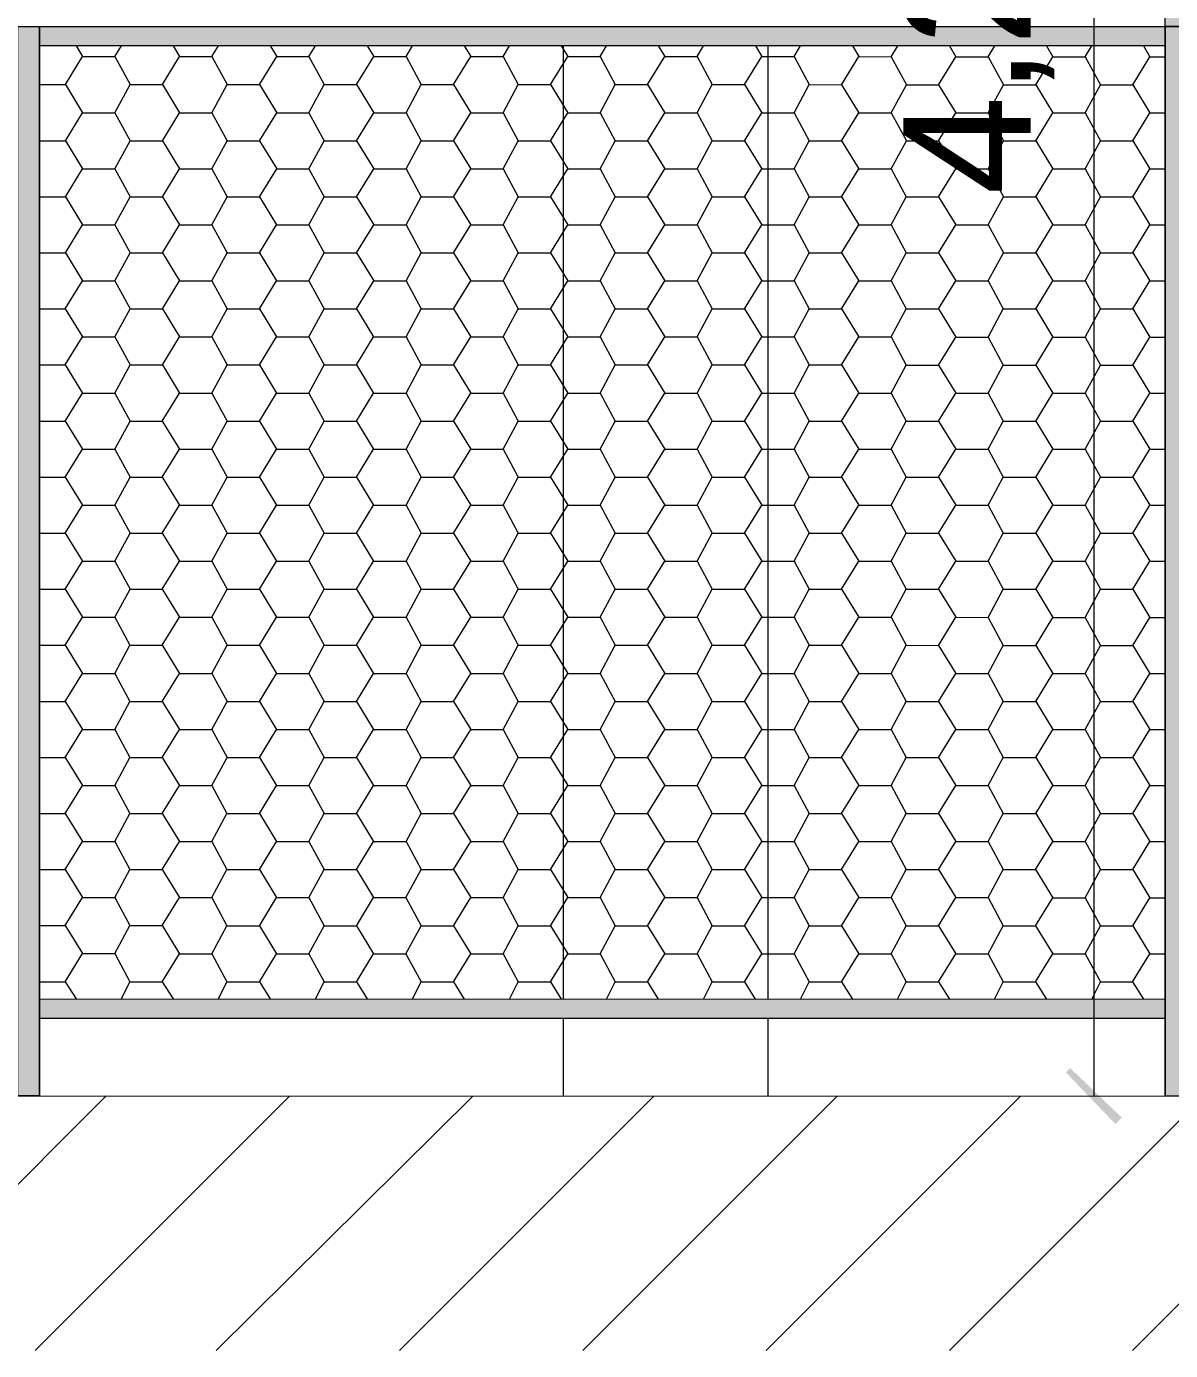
# Model space of a CAD drawing. Extents: x 3377 to 3790, y 1673 to 1846.
# Drawn here: x 3520.813 to 3523.058, y 1749.507 to 1752.105 of the extents above; entities that cross this region are included whole.
import ezdxf

# ---------------------------------------------------------------- set-up
doc = ezdxf.new("R2010")
doc.units = 0
doc.header["$LTSCALE"] = 2
for name, color, linetype, true_color in [('PDF7_0', 7, 'Continuous', 0xc6c6c6), ('PDF7_13-CORTE', 7, 'Continuous', 0xe3e3e3), ('PDF7_COTAS', 7, 'Continuous', 0x8e8e8e)]:
    doc.layers.add(name, color=color, linetype=linetype, true_color=true_color)
doc.layers.add('PDF7_07-HACHURIADO', color=7, linetype='Continuous')
doc.layers.add('PDF7_Text', color=7, linetype='Continuous')
doc.styles.add('PDF Arial', font='arial.ttf')

msp = doc.modelspace()

# ---------------------------------------------------------------- linework, layer by layer
at = {"layer": 'PDF7_0', "color": 7, "lineweight": 0}
for points in [[(3523.0475, 1754.2083), (3523.0856, 1754.2083), (3523.0854, 1752.1053), (3523.0473, 1752.1053), (3523.0475, 1754.166)], [(3523.0473, 1752.1053), (3523.0472, 1750.0064)], [(3521.8666, 1750.1969), (3521.8668, 1752.0672)], [(3522.2686, 1750.1969), (3522.2687, 1752.0672)], [(3521.8666, 1750.0065), (3521.8666, 1750.1588)], [(3522.2686, 1750.0065), (3522.2686, 1750.1588)]]:
    msp.add_lwpolyline(points, dxfattribs=at)
for points in [[(3520.7962, 1752.1054), (3520.8385, 1752.1054), (3520.8384, 1750.0066), (3520.7961, 1750.0066)], [(3520.8384, 1750.0066), (3520.8385, 1752.1054)], [(3523.0473, 1752.1053), (3523.0473, 1752.0672), (3520.8385, 1752.0673), (3520.8385, 1752.1054)], [(3523.0473, 1752.1053), (3523.0854, 1752.1053), (3523.0853, 1750.0064), (3523.0472, 1750.0064)], [(3523.0472, 1750.1969), (3523.0472, 1750.1588), (3520.8384, 1750.1589), (3520.8384, 1750.197)]]:
    msp.add_lwpolyline(points, close=True, dxfattribs=at)
at = {"layer": 'PDF7_0', "lineweight": 0}
for points in [[(3520.9104, 1752.0673), (3520.9231, 1752.0462), (3520.9866, 1752.0462), (3520.9993, 1752.0673)], [(3521.1009, 1752.0673), (3521.1135, 1752.0461), (3521.177, 1752.0461), (3521.1897, 1752.0673)], [(3521.2913, 1752.0673), (3521.304, 1752.0461), (3521.3674, 1752.0461), (3521.3801, 1752.0673)], [(3521.4817, 1752.0673), (3521.4944, 1752.0461), (3521.5579, 1752.0461), (3521.5706, 1752.0673)], [(3521.6721, 1752.0673), (3521.6848, 1752.0461), (3521.7483, 1752.0461), (3521.761, 1752.0673)], [(3521.8625, 1752.0672), (3521.8752, 1752.0461), (3521.9387, 1752.0461), (3521.9514, 1752.0672)], [(3522.0529, 1752.0672), (3522.0656, 1752.0461), (3522.1291, 1752.0461), (3522.1418, 1752.0672)], [(3522.2434, 1752.0672), (3522.2561, 1752.0461), (3522.3195, 1752.0461), (3522.3322, 1752.0672)], [(3522.4338, 1752.0672), (3522.4465, 1752.0461), (3522.5099, 1752.046), (3522.5226, 1752.0672)], [(3522.6242, 1752.0672), (3522.6369, 1752.046), (3522.7004, 1752.046), (3522.7131, 1752.0672)], [(3522.8146, 1752.0672), (3522.8273, 1752.046), (3522.8908, 1752.046), (3522.9035, 1752.0672)], [(3523.005, 1752.0672), (3523.0177, 1752.046), (3523.0473, 1752.046)], [(3520.8893, 1751.9911), (3520.9231, 1752.0462)], [(3520.9866, 1752.0462), (3521.0162, 1751.9911), (3521.0797, 1751.9911), (3521.1135, 1752.0461)], [(3521.177, 1752.0461), (3521.2066, 1751.9911), (3521.2701, 1751.9911), (3521.304, 1752.0461)], [(3521.3674, 1752.0461), (3521.3971, 1751.9911), (3521.4605, 1751.9911), (3521.4944, 1752.0461)], [(3521.5579, 1752.0461), (3521.5875, 1751.9911), (3521.6509, 1751.9911), (3521.6848, 1752.0461)], [(3521.7483, 1752.0461), (3521.7779, 1751.9911), (3521.8414, 1751.9911), (3521.8752, 1752.0461)], [(3521.9387, 1752.0461), (3521.9683, 1751.9911), (3522.0318, 1751.9911), (3522.0656, 1752.0461)], [(3522.1291, 1752.0461), (3522.1587, 1751.9911), (3522.2222, 1751.9911), (3522.2561, 1752.0461)], [(3522.3195, 1752.0461), (3522.3491, 1751.9911), (3522.4126, 1751.991), (3522.4465, 1752.0461)], [(3522.5099, 1752.046), (3522.5396, 1751.991), (3522.603, 1751.991), (3522.6369, 1752.046)], [(3522.7004, 1752.046), (3522.73, 1751.991), (3522.7934, 1751.991), (3522.8273, 1752.046)], [(3522.8908, 1752.046), (3522.9204, 1751.991), (3522.9839, 1751.991), (3523.0177, 1752.046)], [(3520.8385, 1751.9912), (3520.8893, 1751.9911), (3520.9231, 1751.9361), (3520.9866, 1751.9361), (3521.0162, 1751.9911)], [(3521.0797, 1751.9911), (3521.1135, 1751.9361), (3521.177, 1751.9361), (3521.2066, 1751.9911)], [(3521.2701, 1751.9911), (3521.304, 1751.9361), (3521.3674, 1751.9361), (3521.3971, 1751.9911)], [(3521.4605, 1751.9911), (3521.4944, 1751.9361), (3521.5578, 1751.9361), (3521.5875, 1751.9911)], [(3521.6509, 1751.9911), (3521.6848, 1751.9361), (3521.7483, 1751.9361), (3521.7779, 1751.9911)], [(3521.8414, 1751.9911), (3521.8752, 1751.9361), (3521.9387, 1751.9361), (3521.9683, 1751.9911)], [(3522.0318, 1751.9911), (3522.0656, 1751.9361), (3522.1291, 1751.9361), (3522.1587, 1751.9911)], [(3522.2222, 1751.9911), (3522.256, 1751.936), (3522.3195, 1751.936), (3522.3491, 1751.9911)], [(3522.4126, 1751.991), (3522.4465, 1751.936), (3522.5099, 1751.936), (3522.5396, 1751.991)], [(3522.603, 1751.991), (3522.6369, 1751.936), (3522.7004, 1751.936), (3522.73, 1751.991)], [(3522.7934, 1751.991), (3522.8273, 1751.936), (3522.8908, 1751.936), (3522.9204, 1751.991)], [(3522.9839, 1751.991), (3523.0177, 1751.936), (3523.0473, 1751.936)], [(3520.8893, 1751.8811), (3520.9231, 1751.9361)], [(3520.9866, 1751.9361), (3521.0162, 1751.8811), (3521.0797, 1751.8811), (3521.1135, 1751.9361)], [(3521.177, 1751.9361), (3521.2066, 1751.8811), (3521.2701, 1751.8811), (3521.304, 1751.9361)], [(3521.3674, 1751.9361), (3521.397, 1751.8811), (3521.4605, 1751.8811), (3521.4944, 1751.9361)], [(3521.5578, 1751.9361), (3521.5875, 1751.8811), (3521.6509, 1751.8811), (3521.6848, 1751.9361)], [(3521.7483, 1751.9361), (3521.7779, 1751.8811), (3521.8414, 1751.8811), (3521.8752, 1751.9361)], [(3521.9387, 1751.9361), (3521.9683, 1751.8811), (3522.0318, 1751.8811), (3522.0656, 1751.9361)], [(3522.1291, 1751.9361), (3522.1587, 1751.881), (3522.2222, 1751.881), (3522.256, 1751.936)], [(3522.3195, 1751.936), (3522.3491, 1751.881), (3522.4126, 1751.881), (3522.4465, 1751.936)], [(3522.5099, 1751.936), (3522.5396, 1751.881), (3522.603, 1751.881), (3522.6369, 1751.936)], [(3522.7004, 1751.936), (3522.73, 1751.881), (3522.7934, 1751.881), (3522.8273, 1751.936)], [(3522.8908, 1751.936), (3522.9204, 1751.881), (3522.9839, 1751.881), (3523.0177, 1751.936)], [(3520.8385, 1751.8811), (3520.8893, 1751.8811), (3520.9231, 1751.8261), (3520.9866, 1751.8261), (3521.0162, 1751.8811)], [(3521.0797, 1751.8811), (3521.1135, 1751.8261), (3521.177, 1751.8261), (3521.2066, 1751.8811)], [(3521.2701, 1751.8811), (3521.304, 1751.8261), (3521.3674, 1751.8261), (3521.397, 1751.8811)], [(3521.4605, 1751.8811), (3521.4944, 1751.8261), (3521.5578, 1751.8261), (3521.5875, 1751.8811)], [(3521.6509, 1751.8811), (3521.6848, 1751.8261), (3521.7483, 1751.8261), (3521.7779, 1751.8811)], [(3521.8414, 1751.8811), (3521.8752, 1751.8261), (3521.9387, 1751.826), (3521.9683, 1751.8811)], [(3522.0318, 1751.8811), (3522.0656, 1751.826), (3522.1291, 1751.826), (3522.1587, 1751.881)], [(3522.2222, 1751.881), (3522.256, 1751.826), (3522.3195, 1751.826), (3522.3491, 1751.881)], [(3522.4126, 1751.881), (3522.4465, 1751.826), (3522.5099, 1751.826), (3522.5396, 1751.881)], [(3522.603, 1751.881), (3522.6369, 1751.826), (3522.7003, 1751.826), (3522.73, 1751.881)], [(3522.7934, 1751.881), (3522.8273, 1751.826), (3522.8908, 1751.826), (3522.9204, 1751.881)], [(3522.9839, 1751.881), (3523.0177, 1751.826), (3523.0473, 1751.826)], [(3520.8893, 1751.7711), (3520.9231, 1751.8261)], [(3520.9866, 1751.8261), (3521.0162, 1751.7711), (3521.0797, 1751.7711), (3521.1135, 1751.8261)], [(3521.177, 1751.8261), (3521.2066, 1751.7711), (3521.2701, 1751.7711), (3521.304, 1751.8261)], [(3521.3674, 1751.8261), (3521.397, 1751.7711), (3521.4605, 1751.7711), (3521.4944, 1751.8261)], [(3521.5578, 1751.8261), (3521.5875, 1751.7711), (3521.6509, 1751.7711), (3521.6848, 1751.8261)], [(3521.7483, 1751.8261), (3521.7779, 1751.7711), (3521.8413, 1751.771), (3521.8752, 1751.8261)], [(3521.9387, 1751.826), (3521.9683, 1751.771), (3522.0318, 1751.771), (3522.0656, 1751.826)], [(3522.1291, 1751.826), (3522.1587, 1751.771), (3522.2222, 1751.771), (3522.256, 1751.826)], [(3522.3195, 1751.826), (3522.3491, 1751.771), (3522.4126, 1751.771), (3522.4465, 1751.826)], [(3522.5099, 1751.826), (3522.5395, 1751.771), (3522.603, 1751.771), (3522.6369, 1751.826)], [(3522.7003, 1751.826), (3522.73, 1751.771), (3522.7934, 1751.771), (3522.8273, 1751.826)], [(3522.8908, 1751.826), (3522.9204, 1751.771), (3522.9838, 1751.771), (3523.0177, 1751.826)], [(3520.8385, 1751.7711), (3520.8893, 1751.7711), (3520.9231, 1751.7161), (3520.9866, 1751.7161), (3521.0162, 1751.7711)], [(3521.0797, 1751.7711), (3521.1135, 1751.7161), (3521.177, 1751.7161), (3521.2066, 1751.7711)], [(3521.2701, 1751.7711), (3521.3039, 1751.7161), (3521.3674, 1751.7161), (3521.397, 1751.7711)], [(3521.4605, 1751.7711), (3521.4944, 1751.7161), (3521.5578, 1751.7161), (3521.5875, 1751.7711)], [(3521.6509, 1751.7711), (3521.6848, 1751.716), (3521.7483, 1751.716), (3521.7779, 1751.7711)], [(3521.8413, 1751.771), (3521.8752, 1751.716), (3521.9387, 1751.716), (3521.9683, 1751.771)], [(3522.0318, 1751.771), (3522.0656, 1751.716), (3522.1291, 1751.716), (3522.1587, 1751.771)], [(3522.2222, 1751.771), (3522.256, 1751.716), (3522.3195, 1751.716), (3522.3491, 1751.771)], [(3522.4126, 1751.771), (3522.4464, 1751.716), (3522.5099, 1751.716), (3522.5395, 1751.771)], [(3522.603, 1751.771), (3522.6369, 1751.716), (3522.7003, 1751.716), (3522.73, 1751.771)], [(3522.7934, 1751.771), (3522.8273, 1751.716), (3522.8908, 1751.716), (3522.9204, 1751.771)], [(3522.9838, 1751.771), (3523.0177, 1751.716), (3523.0473, 1751.716)], [(3520.8893, 1751.6611), (3520.9231, 1751.7161)], [(3520.9866, 1751.7161), (3521.0162, 1751.6611), (3521.0797, 1751.6611), (3521.1135, 1751.7161)], [(3521.177, 1751.7161), (3521.2066, 1751.6611), (3521.2701, 1751.6611), (3521.3039, 1751.7161)], [(3521.3674, 1751.7161), (3521.397, 1751.6611), (3521.4605, 1751.6611), (3521.4944, 1751.7161)], [(3521.5578, 1751.7161), (3521.5875, 1751.661), (3521.6509, 1751.661), (3521.6848, 1751.716)], [(3521.7483, 1751.716), (3521.7779, 1751.661), (3521.8413, 1751.661), (3521.8752, 1751.716)], [(3521.9387, 1751.716), (3521.9683, 1751.661), (3522.0318, 1751.661), (3522.0656, 1751.716)], [(3522.1291, 1751.716), (3522.1587, 1751.661), (3522.2222, 1751.661), (3522.256, 1751.716)], [(3522.3195, 1751.716), (3522.3491, 1751.661), (3522.4126, 1751.661), (3522.4464, 1751.716)], [(3522.5099, 1751.716), (3522.5395, 1751.661), (3522.603, 1751.661), (3522.6369, 1751.716)], [(3522.7003, 1751.716), (3522.73, 1751.661), (3522.7934, 1751.661), (3522.8273, 1751.716)], [(3522.8908, 1751.716), (3522.9204, 1751.661), (3522.9838, 1751.661), (3523.0177, 1751.716)], [(3520.8385, 1751.6611), (3520.8893, 1751.6611), (3520.9231, 1751.6061), (3520.9866, 1751.6061), (3521.0162, 1751.6611)], [(3521.0797, 1751.6611), (3521.1135, 1751.6061), (3521.177, 1751.6061), (3521.2066, 1751.6611)], [(3521.2701, 1751.6611), (3521.3039, 1751.6061), (3521.3674, 1751.6061), (3521.397, 1751.6611)], [(3521.4605, 1751.6611), (3521.4944, 1751.606), (3521.5578, 1751.606), (3521.5875, 1751.661)], [(3521.6509, 1751.661), (3521.6848, 1751.606), (3521.7482, 1751.606), (3521.7779, 1751.661)], [(3521.8413, 1751.661), (3521.8752, 1751.606), (3521.9387, 1751.606), (3521.9683, 1751.661)], [(3522.0318, 1751.661), (3522.0656, 1751.606), (3522.1291, 1751.606), (3522.1587, 1751.661)], [(3522.2222, 1751.661), (3522.256, 1751.606), (3522.3195, 1751.606), (3522.3491, 1751.661)], [(3522.4126, 1751.661), (3522.4464, 1751.606), (3522.5099, 1751.606), (3522.5395, 1751.661)], [(3522.603, 1751.661), (3522.6369, 1751.606), (3522.7003, 1751.606), (3522.73, 1751.661)], [(3522.7934, 1751.661), (3522.8273, 1751.606), (3522.8907, 1751.6059), (3522.9204, 1751.661)], [(3522.9838, 1751.661), (3523.0177, 1751.6059), (3523.0473, 1751.6059)], [(3520.8892, 1751.5511), (3520.9231, 1751.6061)], [(3520.9866, 1751.6061), (3521.0162, 1751.5511), (3521.0797, 1751.5511), (3521.1135, 1751.6061)], [(3521.177, 1751.6061), (3521.2066, 1751.5511), (3521.2701, 1751.551), (3521.3039, 1751.6061)], [(3521.3674, 1751.6061), (3521.397, 1751.551), (3521.4605, 1751.551), (3521.4944, 1751.606)], [(3521.5578, 1751.606), (3521.5874, 1751.551), (3521.6509, 1751.551), (3521.6848, 1751.606)], [(3521.7482, 1751.606), (3521.7779, 1751.551), (3521.8413, 1751.551), (3521.8752, 1751.606)], [(3521.9387, 1751.606), (3521.9683, 1751.551), (3522.0317, 1751.551), (3522.0656, 1751.606)], [(3522.1291, 1751.606), (3522.1587, 1751.551), (3522.2222, 1751.551), (3522.256, 1751.606)], [(3522.3195, 1751.606), (3522.3491, 1751.551), (3522.4126, 1751.551), (3522.4464, 1751.606)], [(3522.5099, 1751.606), (3522.5395, 1751.551), (3522.603, 1751.551), (3522.6369, 1751.606)], [(3522.7003, 1751.606), (3522.7299, 1751.551), (3522.7934, 1751.5509), (3522.8273, 1751.606)], [(3522.8907, 1751.6059), (3522.9204, 1751.5509), (3522.9838, 1751.5509), (3523.0177, 1751.6059)], [(3520.8385, 1751.5511), (3520.8892, 1751.5511), (3520.9231, 1751.4961), (3520.9866, 1751.4961), (3521.0162, 1751.5511)], [(3521.0797, 1751.5511), (3521.1135, 1751.496), (3521.177, 1751.496), (3521.2066, 1751.5511)], [(3521.2701, 1751.551), (3521.3039, 1751.496), (3521.3674, 1751.496), (3521.397, 1751.551)], [(3521.4605, 1751.551), (3521.4943, 1751.496), (3521.5578, 1751.496), (3521.5874, 1751.551)], [(3521.6509, 1751.551), (3521.6848, 1751.496), (3521.7482, 1751.496), (3521.7779, 1751.551)], [(3521.8413, 1751.551), (3521.8752, 1751.496), (3521.9387, 1751.496), (3521.9683, 1751.551)], [(3522.0317, 1751.551), (3522.0656, 1751.496), (3522.1291, 1751.496), (3522.1587, 1751.551)], [(3522.2222, 1751.551), (3522.256, 1751.496), (3522.3195, 1751.496), (3522.3491, 1751.551)], [(3522.4126, 1751.551), (3522.4464, 1751.496), (3522.5099, 1751.496), (3522.5395, 1751.551)], [(3522.603, 1751.551), (3522.6368, 1751.4959), (3522.7003, 1751.4959), (3522.7299, 1751.551)], [(3522.7934, 1751.5509), (3522.8273, 1751.4959), (3522.8907, 1751.4959), (3522.9204, 1751.5509)], [(3522.9838, 1751.5509), (3523.0177, 1751.4959), (3523.0473, 1751.4959)], [(3520.8892, 1751.4411), (3520.9231, 1751.4961)], [(3520.9866, 1751.4961), (3521.0162, 1751.441), (3521.0797, 1751.441), (3521.1135, 1751.496)], [(3521.177, 1751.496), (3521.2066, 1751.441), (3521.2701, 1751.441), (3521.3039, 1751.496)], [(3521.3674, 1751.496), (3521.397, 1751.441), (3521.4605, 1751.441), (3521.4943, 1751.496)], [(3521.5578, 1751.496), (3521.5874, 1751.441), (3521.6509, 1751.441), (3521.6848, 1751.496)], [(3521.7482, 1751.496), (3521.7779, 1751.441), (3521.8413, 1751.441), (3521.8752, 1751.496)], [(3521.9387, 1751.496), (3521.9683, 1751.441), (3522.0317, 1751.441), (3522.0656, 1751.496)], [(3522.1291, 1751.496), (3522.1587, 1751.441), (3522.2222, 1751.441), (3522.256, 1751.496)], [(3522.3195, 1751.496), (3522.3491, 1751.441), (3522.4126, 1751.441), (3522.4464, 1751.496)], [(3522.5099, 1751.496), (3522.5395, 1751.4409), (3522.603, 1751.4409), (3522.6368, 1751.4959)], [(3522.7003, 1751.4959), (3522.7299, 1751.4409), (3522.7934, 1751.4409), (3522.8273, 1751.4959)], [(3522.8907, 1751.4959), (3522.9204, 1751.4409), (3522.9838, 1751.4409), (3523.0177, 1751.4959)], [(3520.8385, 1751.4411), (3520.8892, 1751.4411), (3520.9231, 1751.386), (3520.9866, 1751.386), (3521.0162, 1751.441)], [(3521.0797, 1751.441), (3521.1135, 1751.386), (3521.177, 1751.386), (3521.2066, 1751.441)], [(3521.2701, 1751.441), (3521.3039, 1751.386), (3521.3674, 1751.386), (3521.397, 1751.441)], [(3521.4605, 1751.441), (3521.4943, 1751.386), (3521.5578, 1751.386), (3521.5874, 1751.441)], [(3521.6509, 1751.441), (3521.6848, 1751.386), (3521.7482, 1751.386), (3521.7779, 1751.441)], [(3521.8413, 1751.441), (3521.8752, 1751.386), (3521.9386, 1751.386), (3521.9683, 1751.441)], [(3522.0317, 1751.441), (3522.0656, 1751.386), (3522.1291, 1751.386), (3522.1587, 1751.441)], [(3522.2222, 1751.441), (3522.256, 1751.386), (3522.3195, 1751.3859), (3522.3491, 1751.441)], [(3522.4126, 1751.441), (3522.4464, 1751.3859), (3522.5099, 1751.3859), (3522.5395, 1751.4409)], [(3522.603, 1751.4409), (3522.6368, 1751.3859), (3522.7003, 1751.3859), (3522.7299, 1751.4409)], [(3522.7934, 1751.4409), (3522.8273, 1751.3859), (3522.8907, 1751.3859), (3522.9204, 1751.4409)], [(3522.9838, 1751.4409), (3523.0177, 1751.3859), (3523.0473, 1751.3859)], [(3520.8892, 1751.331), (3520.9231, 1751.386)], [(3520.9866, 1751.386), (3521.0162, 1751.331), (3521.0796, 1751.331), (3521.1135, 1751.386)], [(3521.177, 1751.386), (3521.2066, 1751.331), (3521.2701, 1751.331), (3521.3039, 1751.386)], [(3521.3674, 1751.386), (3521.397, 1751.331), (3521.4605, 1751.331), (3521.4943, 1751.386)], [(3521.5578, 1751.386), (3521.5874, 1751.331), (3521.6509, 1751.331), (3521.6848, 1751.386)], [(3521.7482, 1751.386), (3521.7778, 1751.331), (3521.8413, 1751.331), (3521.8752, 1751.386)], [(3521.9386, 1751.386), (3521.9683, 1751.331), (3522.0317, 1751.331), (3522.0656, 1751.386)], [(3522.1291, 1751.386), (3522.1587, 1751.331), (3522.2222, 1751.3309), (3522.256, 1751.386)], [(3522.3195, 1751.3859), (3522.3491, 1751.3309), (3522.4126, 1751.3309), (3522.4464, 1751.3859)], [(3522.5099, 1751.3859), (3522.5395, 1751.3309), (3522.603, 1751.3309), (3522.6368, 1751.3859)], [(3522.7003, 1751.3859), (3522.7299, 1751.3309), (3522.7934, 1751.3309), (3522.8273, 1751.3859)], [(3522.8907, 1751.3859), (3522.9203, 1751.3309), (3522.9838, 1751.3309), (3523.0177, 1751.3859)], [(3520.8385, 1751.331), (3520.8892, 1751.331), (3520.9231, 1751.276), (3520.9866, 1751.276), (3521.0162, 1751.331)], [(3521.0796, 1751.331), (3521.1135, 1751.276), (3521.177, 1751.276), (3521.2066, 1751.331)], [(3521.2701, 1751.331), (3521.3039, 1751.276), (3521.3674, 1751.276), (3521.397, 1751.331)], [(3521.4605, 1751.331), (3521.4943, 1751.276), (3521.5578, 1751.276), (3521.5874, 1751.331)], [(3521.6509, 1751.331), (3521.6847, 1751.276), (3521.7482, 1751.276), (3521.7778, 1751.331)], [(3521.8413, 1751.331), (3521.8752, 1751.276), (3521.9386, 1751.276), (3521.9683, 1751.331)], [(3522.0317, 1751.331), (3522.0656, 1751.2759), (3522.1291, 1751.2759), (3522.1587, 1751.331)], [(3522.2222, 1751.3309), (3522.256, 1751.2759), (3522.3195, 1751.2759), (3522.3491, 1751.3309)], [(3522.4126, 1751.3309), (3522.4464, 1751.2759), (3522.5099, 1751.2759), (3522.5395, 1751.3309)], [(3522.603, 1751.3309), (3522.6368, 1751.2759), (3522.7003, 1751.2759), (3522.7299, 1751.3309)], [(3522.7934, 1751.3309), (3522.8273, 1751.2759), (3522.8907, 1751.2759), (3522.9203, 1751.3309)], [(3522.9838, 1751.3309), (3523.0177, 1751.2759), (3523.0473, 1751.2759)], [(3520.8892, 1751.221), (3520.9231, 1751.276)], [(3520.9866, 1751.276), (3521.0162, 1751.221), (3521.0796, 1751.221), (3521.1135, 1751.276)], [(3521.177, 1751.276), (3521.2066, 1751.221), (3521.2701, 1751.221), (3521.3039, 1751.276)], [(3521.3674, 1751.276), (3521.397, 1751.221), (3521.4605, 1751.221), (3521.4943, 1751.276)], [(3521.5578, 1751.276), (3521.5874, 1751.221), (3521.6509, 1751.221), (3521.6847, 1751.276)], [(3521.7482, 1751.276), (3521.7778, 1751.221), (3521.8413, 1751.221), (3521.8752, 1751.276)], [(3521.9386, 1751.276), (3521.9683, 1751.2209), (3522.0317, 1751.2209), (3522.0656, 1751.2759)], [(3522.1291, 1751.2759), (3522.1587, 1751.2209), (3522.2221, 1751.2209), (3522.256, 1751.2759)], [(3522.3195, 1751.2759), (3522.3491, 1751.2209), (3522.4126, 1751.2209), (3522.4464, 1751.2759)], [(3522.5099, 1751.2759), (3522.5395, 1751.2209), (3522.603, 1751.2209), (3522.6368, 1751.2759)], [(3522.7003, 1751.2759), (3522.7299, 1751.2209), (3522.7934, 1751.2209), (3522.8273, 1751.2759)], [(3522.8907, 1751.2759), (3522.9203, 1751.2209), (3522.9838, 1751.2209), (3523.0177, 1751.2759)], [(3520.8384, 1751.221), (3520.8892, 1751.221), (3520.9231, 1751.166), (3520.9865, 1751.166), (3521.0162, 1751.221)], [(3521.0796, 1751.221), (3521.1135, 1751.166), (3521.177, 1751.166), (3521.2066, 1751.221)], [(3521.2701, 1751.221), (3521.3039, 1751.166), (3521.3674, 1751.166), (3521.397, 1751.221)], [(3521.4605, 1751.221), (3521.4943, 1751.166), (3521.5578, 1751.166), (3521.5874, 1751.221)], [(3521.6509, 1751.221), (3521.6847, 1751.166), (3521.7482, 1751.166), (3521.7778, 1751.221)], [(3521.8413, 1751.221), (3521.8752, 1751.1659), (3521.9386, 1751.1659), (3521.9683, 1751.2209)], [(3522.0317, 1751.2209), (3522.0656, 1751.1659), (3522.129, 1751.1659), (3522.1587, 1751.2209)], [(3522.2221, 1751.2209), (3522.256, 1751.1659), (3522.3195, 1751.1659), (3522.3491, 1751.2209)], [(3522.4126, 1751.2209), (3522.4464, 1751.1659), (3522.5099, 1751.1659), (3522.5395, 1751.2209)], [(3522.603, 1751.2209), (3522.6368, 1751.1659), (3522.7003, 1751.1659), (3522.7299, 1751.2209)], [(3522.7934, 1751.2209), (3522.8272, 1751.1659), (3522.8907, 1751.1659), (3522.9203, 1751.2209)], [(3522.9838, 1751.2209), (3523.0177, 1751.1659), (3523.0473, 1751.1659)], [(3520.8892, 1751.111), (3520.9231, 1751.166)], [(3520.9865, 1751.166), (3521.0162, 1751.111), (3521.0796, 1751.111), (3521.1135, 1751.166)], [(3521.177, 1751.166), (3521.2066, 1751.111), (3521.2701, 1751.111), (3521.3039, 1751.166)], [(3521.3674, 1751.166), (3521.397, 1751.111), (3521.4605, 1751.111), (3521.4943, 1751.166)], [(3521.5578, 1751.166), (3521.5874, 1751.111), (3521.6509, 1751.1109), (3521.6847, 1751.166)], [(3521.7482, 1751.166), (3521.7778, 1751.1109), (3521.8413, 1751.1109), (3521.8752, 1751.1659)], [(3521.9386, 1751.1659), (3521.9682, 1751.1109), (3522.0317, 1751.1109), (3522.0656, 1751.1659)], [(3522.129, 1751.1659), (3522.1587, 1751.1109), (3522.2221, 1751.1109), (3522.256, 1751.1659)], [(3522.3195, 1751.1659), (3522.3491, 1751.1109), (3522.4126, 1751.1109), (3522.4464, 1751.1659)], [(3522.5099, 1751.1659), (3522.5395, 1751.1109), (3522.603, 1751.1109), (3522.6368, 1751.1659)], [(3522.7003, 1751.1659), (3522.7299, 1751.1109), (3522.7934, 1751.1109), (3522.8272, 1751.1659)], [(3522.8907, 1751.1659), (3522.9203, 1751.1109), (3522.9838, 1751.1109), (3523.0177, 1751.1659)], [(3520.8384, 1751.111), (3520.8892, 1751.111), (3520.9231, 1751.056), (3520.9865, 1751.056), (3521.0162, 1751.111)], [(3521.0796, 1751.111), (3521.1135, 1751.056), (3521.177, 1751.056), (3521.2066, 1751.111)], [(3521.2701, 1751.111), (3521.3039, 1751.056), (3521.3674, 1751.056), (3521.397, 1751.111)], [(3521.4605, 1751.111), (3521.4943, 1751.0559), (3521.5578, 1751.0559), (3521.5874, 1751.111)], [(3521.6509, 1751.1109), (3521.6847, 1751.0559), (3521.7482, 1751.0559), (3521.7778, 1751.1109)], [(3521.8413, 1751.1109), (3521.8752, 1751.0559), (3521.9386, 1751.0559), (3521.9682, 1751.1109)], [(3522.0317, 1751.1109), (3522.0656, 1751.0559), (3522.129, 1751.0559), (3522.1587, 1751.1109)], [(3522.2221, 1751.1109), (3522.256, 1751.0559), (3522.3195, 1751.0559), (3522.3491, 1751.1109)], [(3522.4126, 1751.1109), (3522.4464, 1751.0559), (3522.5099, 1751.0559), (3522.5395, 1751.1109)], [(3522.603, 1751.1109), (3522.6368, 1751.0559), (3522.7003, 1751.0559), (3522.7299, 1751.1109)], [(3522.7934, 1751.1109), (3522.8272, 1751.0559), (3522.8907, 1751.0559), (3522.9203, 1751.1109)], [(3522.9838, 1751.1109), (3523.0177, 1751.0558), (3523.0473, 1751.0558)], [(3520.8892, 1751.001), (3520.9231, 1751.056)], [(3520.9865, 1751.056), (3521.0162, 1751.001), (3521.0796, 1751.001), (3521.1135, 1751.056)], [(3521.177, 1751.056), (3521.2066, 1751.001), (3521.27, 1751.001), (3521.3039, 1751.056)], [(3521.3674, 1751.056), (3521.397, 1751.0009), (3521.4605, 1751.0009), (3521.4943, 1751.0559)], [(3521.5578, 1751.0559), (3521.5874, 1751.0009), (3521.6509, 1751.0009), (3521.6847, 1751.0559)], [(3521.7482, 1751.0559), (3521.7778, 1751.0009), (3521.8413, 1751.0009), (3521.8752, 1751.0559)], [(3521.9386, 1751.0559), (3521.9682, 1751.0009), (3522.0317, 1751.0009), (3522.0656, 1751.0559)], [(3522.129, 1751.0559), (3522.1587, 1751.0009), (3522.2221, 1751.0009), (3522.256, 1751.0559)], [(3522.3195, 1751.0559), (3522.3491, 1751.0009), (3522.4125, 1751.0009), (3522.4464, 1751.0559)], [(3522.5099, 1751.0559), (3522.5395, 1751.0009), (3522.603, 1751.0009), (3522.6368, 1751.0559)], [(3522.7003, 1751.0559), (3522.7299, 1751.0009), (3522.7934, 1751.0009), (3522.8272, 1751.0559)], [(3522.8907, 1751.0559), (3522.9203, 1751.0008), (3522.9838, 1751.0008), (3523.0177, 1751.0558)], [(3520.8384, 1751.001), (3520.8892, 1751.001), (3520.9231, 1750.946), (3520.9865, 1750.946), (3521.0162, 1751.001)], [(3521.0796, 1751.001), (3521.1135, 1750.946), (3521.1769, 1750.946), (3521.2066, 1751.001)], [(3521.27, 1751.001), (3521.3039, 1750.9459), (3521.3674, 1750.9459), (3521.397, 1751.0009)], [(3521.4605, 1751.0009), (3521.4943, 1750.9459), (3521.5578, 1750.9459), (3521.5874, 1751.0009)], [(3521.6509, 1751.0009), (3521.6847, 1750.9459), (3521.7482, 1750.9459), (3521.7778, 1751.0009)], [(3521.8413, 1751.0009), (3521.8751, 1750.9459), (3521.9386, 1750.9459), (3521.9682, 1751.0009)], [(3522.0317, 1751.0009), (3522.0656, 1750.9459), (3522.129, 1750.9459), (3522.1587, 1751.0009)], [(3522.2221, 1751.0009), (3522.256, 1750.9459), (3522.3195, 1750.9459), (3522.3491, 1751.0009)], [(3522.4125, 1751.0009), (3522.4464, 1750.9459), (3522.5099, 1750.9459), (3522.5395, 1751.0009)], [(3522.603, 1751.0009), (3522.6368, 1750.9459), (3522.7003, 1750.9458), (3522.7299, 1751.0009)], [(3522.7934, 1751.0009), (3522.8272, 1750.9458), (3522.8907, 1750.9458), (3522.9203, 1751.0008)], [(3522.9838, 1751.0008), (3523.0176, 1750.9458), (3523.0473, 1750.9458)], [(3520.8892, 1750.891), (3520.9231, 1750.946)], [(3520.9865, 1750.946), (3521.0161, 1750.891), (3521.0796, 1750.8909), (3521.1135, 1750.946)], [(3521.1769, 1750.946), (3521.2066, 1750.8909), (3521.27, 1750.8909), (3521.3039, 1750.9459)], [(3521.3674, 1750.9459), (3521.397, 1750.8909), (3521.4605, 1750.8909), (3521.4943, 1750.9459)], [(3521.5578, 1750.9459), (3521.5874, 1750.8909), (3521.6509, 1750.8909), (3521.6847, 1750.9459)], [(3521.7482, 1750.9459), (3521.7778, 1750.8909), (3521.8413, 1750.8909), (3521.8751, 1750.9459)], [(3521.9386, 1750.9459), (3521.9682, 1750.8909), (3522.0317, 1750.8909), (3522.0656, 1750.9459)], [(3522.129, 1750.9459), (3522.1587, 1750.8909), (3522.2221, 1750.8909), (3522.256, 1750.9459)], [(3522.3195, 1750.9459), (3522.3491, 1750.8909), (3522.4125, 1750.8909), (3522.4464, 1750.9459)], [(3522.5099, 1750.9459), (3522.5395, 1750.8909), (3522.603, 1750.8908), (3522.6368, 1750.9459)], [(3522.7003, 1750.9458), (3522.7299, 1750.8908), (3522.7934, 1750.8908), (3522.8272, 1750.9458)], [(3522.8907, 1750.9458), (3522.9203, 1750.8908), (3522.9838, 1750.8908), (3523.0176, 1750.9458)], [(3520.8384, 1750.891), (3520.8892, 1750.891), (3520.9231, 1750.8359), (3520.9865, 1750.8359), (3521.0161, 1750.891)], [(3521.0796, 1750.8909), (3521.1135, 1750.8359), (3521.1769, 1750.8359), (3521.2066, 1750.8909)], [(3521.27, 1750.8909), (3521.3039, 1750.8359), (3521.3674, 1750.8359), (3521.397, 1750.8909)], [(3521.4605, 1750.8909), (3521.4943, 1750.8359), (3521.5578, 1750.8359), (3521.5874, 1750.8909)], [(3521.6509, 1750.8909), (3521.6847, 1750.8359), (3521.7482, 1750.8359), (3521.7778, 1750.8909)], [(3521.8413, 1750.8909), (3521.8751, 1750.8359), (3521.9386, 1750.8359), (3521.9682, 1750.8909)], [(3522.0317, 1750.8909), (3522.0656, 1750.8359), (3522.129, 1750.8359), (3522.1587, 1750.8909)], [(3522.2221, 1750.8909), (3522.256, 1750.8359), (3522.3194, 1750.8359), (3522.3491, 1750.8909)], [(3522.4125, 1750.8909), (3522.4464, 1750.8358), (3522.5099, 1750.8358), (3522.5395, 1750.8909)], [(3522.603, 1750.8908), (3522.6368, 1750.8358), (3522.7003, 1750.8358), (3522.7299, 1750.8908)], [(3522.7934, 1750.8908), (3522.8272, 1750.8358), (3522.8907, 1750.8358), (3522.9203, 1750.8908)], [(3522.9838, 1750.8908), (3523.0176, 1750.8358), (3523.0473, 1750.8358)], [(3520.8892, 1750.7809), (3520.9231, 1750.8359)], [(3520.9865, 1750.8359), (3521.0161, 1750.7809), (3521.0796, 1750.7809), (3521.1135, 1750.8359)], [(3521.1769, 1750.8359), (3521.2066, 1750.7809), (3521.27, 1750.7809), (3521.3039, 1750.8359)], [(3521.3674, 1750.8359), (3521.397, 1750.7809), (3521.4604, 1750.7809), (3521.4943, 1750.8359)], [(3521.5578, 1750.8359), (3521.5874, 1750.7809), (3521.6509, 1750.7809), (3521.6847, 1750.8359)], [(3521.7482, 1750.8359), (3521.7778, 1750.7809), (3521.8413, 1750.7809), (3521.8751, 1750.8359)], [(3521.9386, 1750.8359), (3521.9682, 1750.7809), (3522.0317, 1750.7809), (3522.0656, 1750.8359)], [(3522.129, 1750.8359), (3522.1586, 1750.7809), (3522.2221, 1750.7809), (3522.256, 1750.8359)], [(3522.3194, 1750.8359), (3522.3491, 1750.7808), (3522.4125, 1750.7808), (3522.4464, 1750.8358)], [(3522.5099, 1750.8358), (3522.5395, 1750.7808), (3522.6029, 1750.7808), (3522.6368, 1750.8358)], [(3522.7003, 1750.8358), (3522.7299, 1750.7808), (3522.7934, 1750.7808), (3522.8272, 1750.8358)], [(3522.8907, 1750.8358), (3522.9203, 1750.7808), (3522.9838, 1750.7808), (3523.0176, 1750.8358)], [(3520.8384, 1750.7809), (3520.8892, 1750.7809), (3520.923, 1750.7259), (3520.9865, 1750.7259), (3521.0161, 1750.7809)], [(3521.0796, 1750.7809), (3521.1135, 1750.7259), (3521.1769, 1750.7259), (3521.2066, 1750.7809)], [(3521.27, 1750.7809), (3521.3039, 1750.7259), (3521.3674, 1750.7259), (3521.397, 1750.7809)], [(3521.4604, 1750.7809), (3521.4943, 1750.7259), (3521.5578, 1750.7259), (3521.5874, 1750.7809)], [(3521.6509, 1750.7809), (3521.6847, 1750.7259), (3521.7482, 1750.7259), (3521.7778, 1750.7809)], [(3521.8413, 1750.7809), (3521.8751, 1750.7259), (3521.9386, 1750.7259), (3521.9682, 1750.7809)], [(3522.0317, 1750.7809), (3522.0655, 1750.7259), (3522.129, 1750.7258), (3522.1586, 1750.7809)], [(3522.2221, 1750.7809), (3522.256, 1750.7258), (3522.3194, 1750.7258), (3522.3491, 1750.7808)], [(3522.4125, 1750.7808), (3522.4464, 1750.7258), (3522.5099, 1750.7258), (3522.5395, 1750.7808)], [(3522.6029, 1750.7808), (3522.6368, 1750.7258), (3522.7003, 1750.7258), (3522.7299, 1750.7808)], [(3522.7934, 1750.7808), (3522.8272, 1750.7258), (3522.8907, 1750.7258), (3522.9203, 1750.7808)], [(3522.9838, 1750.7808), (3523.0176, 1750.7258), (3523.0473, 1750.7258)], [(3520.8892, 1750.6709), (3520.923, 1750.7259)], [(3520.9865, 1750.7259), (3521.0161, 1750.6709), (3521.0796, 1750.6709), (3521.1135, 1750.7259)], [(3521.1769, 1750.7259), (3521.2066, 1750.6709), (3521.27, 1750.6709), (3521.3039, 1750.7259)], [(3521.3674, 1750.7259), (3521.397, 1750.6709), (3521.4604, 1750.6709), (3521.4943, 1750.7259)], [(3521.5578, 1750.7259), (3521.5874, 1750.6709), (3521.6509, 1750.6709), (3521.6847, 1750.7259)], [(3521.7482, 1750.7259), (3521.7778, 1750.6709), (3521.8413, 1750.6709), (3521.8751, 1750.7259)], [(3521.9386, 1750.7259), (3521.9682, 1750.6709), (3522.0317, 1750.6708), (3522.0655, 1750.7259)], [(3522.129, 1750.7258), (3522.1586, 1750.6708), (3522.2221, 1750.6708), (3522.256, 1750.7258)], [(3522.3194, 1750.7258), (3522.3491, 1750.6708), (3522.4125, 1750.6708), (3522.4464, 1750.7258)], [(3522.5099, 1750.7258), (3522.5395, 1750.6708), (3522.6029, 1750.6708), (3522.6368, 1750.7258)], [(3522.7003, 1750.7258), (3522.7299, 1750.6708), (3522.7934, 1750.6708), (3522.8272, 1750.7258)], [(3522.8907, 1750.7258), (3522.9203, 1750.6708), (3522.9838, 1750.6708), (3523.0176, 1750.7258)], [(3520.8384, 1750.6709), (3520.8892, 1750.6709), (3520.923, 1750.6159), (3520.9865, 1750.6159), (3521.0161, 1750.6709)], [(3521.0796, 1750.6709), (3521.1135, 1750.6159), (3521.1769, 1750.6159), (3521.2066, 1750.6709)], [(3521.27, 1750.6709), (3521.3039, 1750.6159), (3521.3673, 1750.6159), (3521.397, 1750.6709)], [(3521.4604, 1750.6709), (3521.4943, 1750.6159), (3521.5578, 1750.6159), (3521.5874, 1750.6709)], [(3521.6509, 1750.6709), (3521.6847, 1750.6159), (3521.7482, 1750.6159), (3521.7778, 1750.6709)], [(3521.8413, 1750.6709), (3521.8751, 1750.6158), (3521.9386, 1750.6158), (3521.9682, 1750.6709)], [(3522.0317, 1750.6708), (3522.0655, 1750.6158), (3522.129, 1750.6158), (3522.1586, 1750.6708)], [(3522.2221, 1750.6708), (3522.256, 1750.6158), (3522.3194, 1750.6158), (3522.3491, 1750.6708)], [(3522.4125, 1750.6708), (3522.4464, 1750.6158), (3522.5098, 1750.6158), (3522.5395, 1750.6708)], [(3522.6029, 1750.6708), (3522.6368, 1750.6158), (3522.7003, 1750.6158), (3522.7299, 1750.6708)], [(3522.7934, 1750.6708), (3522.8272, 1750.6158), (3522.8907, 1750.6158), (3522.9203, 1750.6708)], [(3522.9838, 1750.6708), (3523.0176, 1750.6158), (3523.0472, 1750.6158)], [(3520.8892, 1750.5609), (3520.923, 1750.6159)], [(3520.9865, 1750.6159), (3521.0161, 1750.5609), (3521.0796, 1750.5609), (3521.1135, 1750.6159)], [(3521.1769, 1750.6159), (3521.2065, 1750.5609), (3521.27, 1750.5609), (3521.3039, 1750.6159)], [(3521.3673, 1750.6159), (3521.397, 1750.5609), (3521.4604, 1750.5609), (3521.4943, 1750.6159)], [(3521.5578, 1750.6159), (3521.5874, 1750.5609), (3521.6508, 1750.5609), (3521.6847, 1750.6159)], [(3521.7482, 1750.6159), (3521.7778, 1750.5608), (3521.8413, 1750.5608), (3521.8751, 1750.6158)], [(3521.9386, 1750.6158), (3521.9682, 1750.5608), (3522.0317, 1750.5608), (3522.0655, 1750.6158)], [(3522.129, 1750.6158), (3522.1586, 1750.5608), (3522.2221, 1750.5608), (3522.256, 1750.6158)], [(3522.3194, 1750.6158), (3522.349, 1750.5608), (3522.4125, 1750.5608), (3522.4464, 1750.6158)], [(3522.5098, 1750.6158), (3522.5395, 1750.5608), (3522.6029, 1750.5608), (3522.6368, 1750.6158)], [(3522.7003, 1750.6158), (3522.7299, 1750.5608), (3522.7934, 1750.5608), (3522.8272, 1750.6158)], [(3522.8907, 1750.6158), (3522.9203, 1750.5608), (3522.9838, 1750.5608), (3523.0176, 1750.6158)], [(3520.8384, 1750.5609), (3520.8892, 1750.5609), (3520.923, 1750.5059), (3520.9865, 1750.5059), (3521.0161, 1750.5609)], [(3521.0796, 1750.5609), (3521.1134, 1750.5059), (3521.1769, 1750.5059), (3521.2065, 1750.5609)], [(3521.27, 1750.5609), (3521.3039, 1750.5059), (3521.3673, 1750.5059), (3521.397, 1750.5609)], [(3521.4604, 1750.5609), (3521.4943, 1750.5059), (3521.5578, 1750.5059), (3521.5874, 1750.5609)], [(3521.6508, 1750.5609), (3521.6847, 1750.5058), (3521.7482, 1750.5058), (3521.7778, 1750.5608)], [(3521.8413, 1750.5608), (3521.8751, 1750.5058), (3521.9386, 1750.5058), (3521.9682, 1750.5608)], [(3522.0317, 1750.5608), (3522.0655, 1750.5058), (3522.129, 1750.5058), (3522.1586, 1750.5608)], [(3522.2221, 1750.5608), (3522.2559, 1750.5058), (3522.3194, 1750.5058), (3522.349, 1750.5608)], [(3522.4125, 1750.5608), (3522.4464, 1750.5058), (3522.5098, 1750.5058), (3522.5395, 1750.5608)], [(3522.6029, 1750.5608), (3522.6368, 1750.5058), (3522.7003, 1750.5058), (3522.7299, 1750.5608)], [(3522.7934, 1750.5608), (3522.8272, 1750.5058), (3522.8907, 1750.5058), (3522.9203, 1750.5608)], [(3522.9838, 1750.5608), (3523.0176, 1750.5058), (3523.0472, 1750.5058)], [(3520.8892, 1750.4509), (3520.923, 1750.5059)], [(3520.9865, 1750.5059), (3521.0161, 1750.4509), (3521.0796, 1750.4509), (3521.1134, 1750.5059)], [(3521.1769, 1750.5059), (3521.2065, 1750.4509), (3521.27, 1750.4509), (3521.3039, 1750.5059)], [(3521.3673, 1750.5059), (3521.397, 1750.4509), (3521.4604, 1750.4508), (3521.4943, 1750.5059)], [(3521.5578, 1750.5059), (3521.5874, 1750.4508), (3521.6508, 1750.4508), (3521.6847, 1750.5058)], [(3521.7482, 1750.5058), (3521.7778, 1750.4508), (3521.8413, 1750.4508), (3521.8751, 1750.5058)], [(3521.9386, 1750.5058), (3521.9682, 1750.4508), (3522.0317, 1750.4508), (3522.0655, 1750.5058)], [(3522.129, 1750.5058), (3522.1586, 1750.4508), (3522.2221, 1750.4508), (3522.2559, 1750.5058)], [(3522.3194, 1750.5058), (3522.349, 1750.4508), (3522.4125, 1750.4508), (3522.4464, 1750.5058)], [(3522.5098, 1750.5058), (3522.5395, 1750.4508), (3522.6029, 1750.4508), (3522.6368, 1750.5058)], [(3522.7003, 1750.5058), (3522.7299, 1750.4508), (3522.7933, 1750.4508), (3522.8272, 1750.5058)], [(3522.8907, 1750.5058), (3522.9203, 1750.4507), (3522.9838, 1750.4507), (3523.0176, 1750.5058)], [(3520.8384, 1750.4509), (3520.8892, 1750.4509), (3520.923, 1750.3959), (3520.9865, 1750.3959), (3521.0161, 1750.4509)], [(3521.0796, 1750.4509), (3521.1134, 1750.3959), (3521.1769, 1750.3959), (3521.2065, 1750.4509)], [(3521.27, 1750.4509), (3521.3039, 1750.3958), (3521.3673, 1750.3958), (3521.397, 1750.4509)], [(3521.4604, 1750.4508), (3521.4943, 1750.3958), (3521.5577, 1750.3958), (3521.5874, 1750.4508)], [(3521.6508, 1750.4508), (3521.6847, 1750.3958), (3521.7482, 1750.3958), (3521.7778, 1750.4508)], [(3521.8413, 1750.4508), (3521.8751, 1750.3958), (3521.9386, 1750.3958), (3521.9682, 1750.4508)], [(3522.0317, 1750.4508), (3522.0655, 1750.3958), (3522.129, 1750.3958), (3522.1586, 1750.4508)], [(3522.2221, 1750.4508), (3522.2559, 1750.3958), (3522.3194, 1750.3958), (3522.349, 1750.4508)], [(3522.4125, 1750.4508), (3522.4464, 1750.3958), (3522.5098, 1750.3958), (3522.5395, 1750.4508)], [(3522.6029, 1750.4508), (3522.6368, 1750.3958), (3522.7002, 1750.3958), (3522.7299, 1750.4508)], [(3522.7933, 1750.4508), (3522.8272, 1750.3957), (3522.8907, 1750.3957), (3522.9203, 1750.4507)], [(3522.9838, 1750.4507), (3523.0176, 1750.3957), (3523.0472, 1750.3957)], [(3520.8892, 1750.3409), (3520.923, 1750.3959)], [(3520.9865, 1750.3959), (3521.0161, 1750.3409), (3521.0796, 1750.3409), (3521.1134, 1750.3959)], [(3521.1769, 1750.3959), (3521.2065, 1750.3408), (3521.27, 1750.3408), (3521.3039, 1750.3958)], [(3521.3673, 1750.3958), (3521.3969, 1750.3408), (3521.4604, 1750.3408), (3521.4943, 1750.3958)], [(3521.5577, 1750.3958), (3521.5874, 1750.3408), (3521.6508, 1750.3408), (3521.6847, 1750.3958)], [(3521.7482, 1750.3958), (3521.7778, 1750.3408), (3521.8413, 1750.3408), (3521.8751, 1750.3958)], [(3521.9386, 1750.3958), (3521.9682, 1750.3408), (3522.0317, 1750.3408), (3522.0655, 1750.3958)], [(3522.129, 1750.3958), (3522.1586, 1750.3408), (3522.2221, 1750.3408), (3522.2559, 1750.3958)], [(3522.3194, 1750.3958), (3522.349, 1750.3408), (3522.4125, 1750.3408), (3522.4464, 1750.3958)], [(3522.5098, 1750.3958), (3522.5394, 1750.3408), (3522.6029, 1750.3408), (3522.6368, 1750.3958)], [(3522.7002, 1750.3958), (3522.7299, 1750.3407), (3522.7933, 1750.3407), (3522.8272, 1750.3957)], [(3522.8907, 1750.3957), (3522.9203, 1750.3407), (3522.9838, 1750.3407), (3523.0176, 1750.3957)], [(3520.8384, 1750.3409), (3520.8892, 1750.3409), (3520.923, 1750.2859), (3520.9865, 1750.2859), (3521.0161, 1750.3409)], [(3521.0796, 1750.3409), (3521.1134, 1750.2858), (3521.1769, 1750.2858), (3521.2065, 1750.3408)], [(3521.27, 1750.3408), (3521.3038, 1750.2858), (3521.3673, 1750.2858), (3521.3969, 1750.3408)], [(3521.4604, 1750.3408), (3521.4943, 1750.2858), (3521.5577, 1750.2858), (3521.5874, 1750.3408)], [(3521.6508, 1750.3408), (3521.6847, 1750.2858), (3521.7482, 1750.2858), (3521.7778, 1750.3408)], [(3521.8413, 1750.3408), (3521.8751, 1750.2858), (3521.9386, 1750.2858), (3521.9682, 1750.3408)], [(3522.0317, 1750.3408), (3522.0655, 1750.2858), (3522.129, 1750.2858), (3522.1586, 1750.3408)], [(3522.2221, 1750.3408), (3522.2559, 1750.2858), (3522.3194, 1750.2858), (3522.349, 1750.3408)], [(3522.4125, 1750.3408), (3522.4464, 1750.2858), (3522.5098, 1750.2857), (3522.5394, 1750.3408)], [(3522.6029, 1750.3408), (3522.6368, 1750.2857), (3522.7002, 1750.2857), (3522.7299, 1750.3407)], [(3522.7933, 1750.3407), (3522.8272, 1750.2857), (3522.8907, 1750.2857), (3522.9203, 1750.3407)], [(3522.9838, 1750.3407), (3523.0176, 1750.2857), (3523.0472, 1750.2857)], [(3520.8892, 1750.2308), (3520.923, 1750.2859)], [(3520.9865, 1750.2859), (3521.0161, 1750.2308), (3521.0796, 1750.2308), (3521.1007, 1750.197)], [(3521.0796, 1750.2308), (3521.1134, 1750.2858)], [(3521.1769, 1750.2858), (3521.2065, 1750.2308), (3521.27, 1750.2308), (3521.2911, 1750.197)], [(3521.27, 1750.2308), (3521.3038, 1750.2858)], [(3521.3673, 1750.2858), (3521.3969, 1750.2308), (3521.4604, 1750.2308), (3521.4816, 1750.197)], [(3521.4604, 1750.2308), (3521.4943, 1750.2858)], [(3521.5577, 1750.2858), (3521.5874, 1750.2308), (3521.6508, 1750.2308), (3521.672, 1750.1969)], [(3521.6508, 1750.2308), (3521.6847, 1750.2858)], [(3521.7482, 1750.2858), (3521.7778, 1750.2308), (3521.8412, 1750.2308), (3521.8624, 1750.1969)], [(3521.8412, 1750.2308), (3521.8751, 1750.2858)], [(3521.9386, 1750.2858), (3521.9682, 1750.2308), (3522.0317, 1750.2308), (3522.0528, 1750.1969)], [(3522.0317, 1750.2308), (3522.0655, 1750.2858)], [(3522.129, 1750.2858), (3522.1586, 1750.2308), (3522.2221, 1750.2308), (3522.2432, 1750.1969)], [(3522.2221, 1750.2308), (3522.2559, 1750.2858)], [(3522.3194, 1750.2858), (3522.349, 1750.2308), (3522.4125, 1750.2307), (3522.4337, 1750.1969)], [(3522.4125, 1750.2307), (3522.4464, 1750.2858)], [(3522.5098, 1750.2857), (3522.5394, 1750.2307), (3522.6029, 1750.2307), (3522.6241, 1750.1969)], [(3522.6029, 1750.2307), (3522.6368, 1750.2857)], [(3522.7002, 1750.2857), (3522.7299, 1750.2307), (3522.7933, 1750.2307), (3522.8145, 1750.1969)], [(3522.7933, 1750.2307), (3522.8272, 1750.2857)], [(3522.8907, 1750.2857), (3522.9203, 1750.2307), (3522.9837, 1750.2307), (3523.0049, 1750.1969)], [(3522.9837, 1750.2307), (3523.0176, 1750.2857)], [(3520.8384, 1750.2309), (3520.8892, 1750.2308), (3520.9103, 1750.197)], [(3520.9992, 1750.197), (3521.0161, 1750.2308)], [(3521.1896, 1750.197), (3521.2065, 1750.2308)], [(3521.38, 1750.197), (3521.3969, 1750.2308)], [(3521.5704, 1750.197), (3521.5874, 1750.2308)], [(3521.7608, 1750.1969), (3521.7778, 1750.2308)], [(3521.9513, 1750.1969), (3521.9682, 1750.2308)], [(3522.1417, 1750.1969), (3522.1586, 1750.2308)], [(3522.3321, 1750.1969), (3522.349, 1750.2308)], [(3522.5225, 1750.1969), (3522.5394, 1750.2307)], [(3522.7129, 1750.1969), (3522.7299, 1750.2307)], [(3522.9033, 1750.1969), (3522.9203, 1750.2307)]]:
    msp.add_lwpolyline(points, dxfattribs=at)
at = {"layer": 'PDF7_0', "color": 9, "true_color": 0xc1c1c1, "transparency": 33554559}
for points in [[(3523.0475, 1754.2083), (3523.0854, 1752.1053), (3523.0473, 1752.1053)], [(3523.0856, 1754.2083), (3523.0475, 1754.2083), (3523.0854, 1752.1053)], [(3520.7962, 1752.1054), (3520.8384, 1750.0066), (3520.7961, 1750.0066)], [(3520.8385, 1752.1054), (3520.7962, 1752.1054), (3520.8384, 1750.0066)], [(3523.0473, 1752.1053), (3520.8385, 1752.1054), (3523.0473, 1752.0672)], [(3520.8385, 1752.1054), (3523.0473, 1752.0672), (3520.8385, 1752.0673)], [(3523.0473, 1752.1053), (3523.0853, 1750.0064), (3523.0472, 1750.0064)], [(3523.0854, 1752.1053), (3523.0473, 1752.1053), (3523.0853, 1750.0064)], [(3523.0472, 1750.1969), (3520.8384, 1750.197), (3523.0472, 1750.1588)], [(3520.8384, 1750.197), (3523.0472, 1750.1588), (3520.8384, 1750.1589)]]:
    msp.add_solid(points, dxfattribs=at)
at = {"layer": 'PDF7_0', "color": 7, "transparency": 33554559}
for points in [[(3522.861, 1750.0615), (3522.8526, 1750.053), (3522.9626, 1749.9641)], [(3522.8526, 1750.053), (3522.9626, 1749.9641), (3522.9499, 1749.9514)]]:
    msp.add_solid(points, dxfattribs=at)
at = {"layer": 'PDF7_07-HACHURIADO', "lineweight": 0}
for points in [[(3520.4702, 1749.5073), (3520.9695, 1750.0066)], [(3520.8299, 1749.5073), (3521.3292, 1750.0065)], [(3521.1853, 1749.5072), (3521.6889, 1750.0065)], [(3521.545, 1749.5072), (3522.0443, 1750.0065)], [(3521.9047, 1749.5072), (3522.404, 1750.0065)], [(3522.2643, 1749.5072), (3522.7637, 1750.0065)], [(3522.624, 1749.5071), (3523.1234, 1750.0064)], [(3522.9837, 1749.5071), (3523.483, 1750.0064)]]:
    msp.add_lwpolyline(points, dxfattribs=at)
at = {"layer": 'PDF7_13-CORTE', "color": 7, "lineweight": 0}
msp.add_lwpolyline([(3510.318, 1750.0074), (3540.5155, 1750.0051)], dxfattribs=at)
at = {"layer": 'PDF7_COTAS', "color": 7, "lineweight": 0}
msp.add_lwpolyline([(3522.9078, 1754.2083), (3522.9076, 1750.0064)], dxfattribs=at)

# ---------------------------------------------------------------- texts
at = {"layer": 'PDF7_Text', "insert": (3522.8302, 1751.7752), "char_height": 0.25, "attachment_point": 7, "rotation": 89.9962, "style": 'PDF Arial'}
msp.add_mtext('4,20', dxfattribs=at)

doc.saveas('drawing.dxf')
